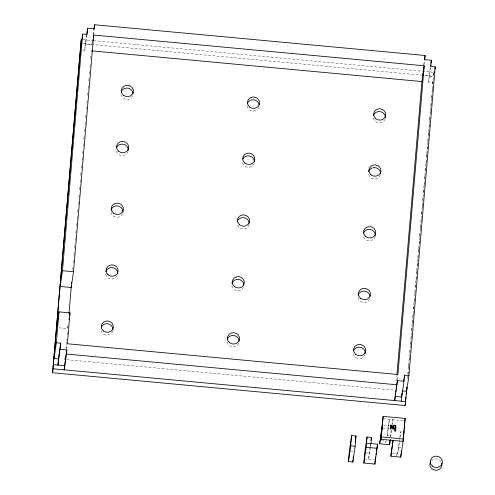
<?xml version="1.0" encoding="UTF-8"?>
<svg xmlns="http://www.w3.org/2000/svg" width="495" height="495" viewBox="0 0 495 495"><rect width="100%" height="100%" fill="white"/><g stroke="black" fill="none" stroke-linecap="round" stroke-linejoin="round"><path stroke-width="0.37" stroke-dasharray="2.48 1.86" d="M82.56 49.989L84.763 50.199L85.641 39.903M65.965 348.994L66.8 339.205M67.184 334.688L67.444 331.675M67.766 327.9L68.087 324.089M72.716 269.825L73.037 265.982M73.303 262.907L73.631 259.064M73.959 255.222L74.219 252.153M74.547 248.311L74.875 244.468M75.203 240.626L75.463 237.551M75.859 232.941L76.119 229.866M76.447 226.023L76.706 222.948M77.034 219.106L77.362 215.263M77.622 212.188L77.95 208.346M78.278 204.503L78.606 200.661M78.866 197.592L79.194 193.749M79.522 189.907L79.85 186.064M80.178 182.222L80.438 179.147M80.765 175.304L81.032 172.229M81.353 168.387L81.681 164.544M82.077 159.935L82.275 157.627M82.603 153.784L82.925 149.942M83.253 146.099L83.519 143.03M83.847 139.188L84.175 135.345M84.496 131.503L84.763 128.428M85.091 124.585L85.418 120.743M85.678 117.668L86.006 113.825M86.396 109.216L86.594 106.908M86.922 103.065L87.25 99.223M87.578 95.38L87.838 92.311M88.166 88.469L88.494 84.626M88.822 80.784L89.081 77.709M89.409 73.866L89.737 70.024M89.997 66.949L90.325 63.106M90.721 58.497L90.981 55.421M91.247 52.346L91.594 49.308M86.606 35.009L85.288 44.024L91.903 44.637L92.194 41.209M370.025 447.158L368.62 459.341L370.378 447.325M385.296 443.05L385.457 441.2M386.966 436.497L389.386 419.358L387.325 436.046M390.264 436.906L391.267 429.425M392.25 424.809L392.69 419.667L392.034 424.172M396.396 381.045L396.854 375.656M395.48 432.042L395.542 431.324L394.775 431.25L394.713 431.974L395.48 432.042L395.709 430.464M396.402 456.118L396.613 453.649M433.15 81.081L432.933 82.585L428.528 82.17L430.26 67.735M392.479 453.265L397.714 453.748L400.542 431.807L402.522 431.986M400.071 437.295L400.542 431.807M407.472 378.613L407.793 374.764M407.861 373.997L433.713 72.951M408.072 374.368L408.4 370.52M408.66 367.439L408.988 363.59M409.315 359.741L409.643 355.893M409.903 352.811L410.231 348.963M410.559 345.114L410.825 342.033M411.153 338.184L411.481 334.335M411.809 330.487L412.069 327.405M412.397 323.557L412.725 319.708M413.053 315.86L413.319 312.778M413.647 308.93L413.975 305.081M414.235 302L414.562 298.151M414.959 293.529L415.157 291.221M415.484 287.372L415.812 283.524M416.14 279.675L416.4 276.594M416.728 272.745L417.056 268.896M417.322 265.815L417.65 261.966M417.978 258.118L418.306 254.269M418.566 251.188L418.894 247.339M419.222 243.49L419.482 240.409M419.81 236.56L420.137 232.712M420.472 228.863L420.731 225.782M421.127 221.16L421.387 218.085M421.715 214.23L421.975 211.155M422.303 207.306L422.631 203.451M422.897 200.376L423.225 196.527M423.553 192.679L423.813 189.597M424.141 185.749L424.469 181.9M424.797 178.045L425.063 174.97M425.391 171.121L425.719 167.267M426.046 163.418L426.306 160.343M426.634 156.488L426.962 152.639M427.29 148.791L427.556 145.716M427.884 141.861L428.144 138.786M428.472 134.937L428.8 131.082M429.196 126.466L429.388 124.158M429.716 120.304L430.044 116.455M430.378 112.606L430.638 109.525M430.966 105.676L431.293 101.828M431.553 98.752L431.881 94.898M432.209 91.049L432.475 87.974M432.803 84.119L433.106 80.524M433.75 72.975L433.459 76.409L424.648 75.587M84.763 50.199L87.064 34.427M93.128 34.514L93.784 30.009M91.903 44.637L92.231 42.384M93.326 34.873L94.205 28.865M67.809 327.913L68.025 326.409M66.602 349.025L67.258 344.52M423.671 65.26L424.326 60.755M423.974 64.87L424.63 60.365M370.136 446.41L370.464 444.157M370.483 446.577L370.922 443.57M428.528 82.17L430.718 67.153M397.145 379.77L397.801 375.26M390.475 427.711L390.246 429.289L393.03 430.05L393.16 429.462M390.697 437.19L391.793 429.679M393.03 430.05L393.259 428.472M397.714 453.748L399.465 441.732M82.702 39.631L92.249 40.522M93.79 40.664L433.812 72.289M82.968 43.653L421.69 75.16M424.766 75.444L433.236 76.236M58.886 327.845L67.697 328.661M66.608 359.679L394.837 390.209M383.507 418.813L404.05 420.719M383.625 425.044L388.86 425.533M382.672 428.07L391.168 428.856M387.084 435.13L390.388 435.433M381.323 440.816L386.558 441.305M398.24 447.573L400.882 447.82M350.788 451.459L352.991 451.663M366.213 452.894L369.146 453.166M364.215 458.933L374.498 459.886M128.063 151.408A6.088 5.68 8.3 0 1 121.43 155.455A6.088 5.68 8.3 0 1 116.115 149.775M254.22 163.146A6.088 5.68 8.3 0 1 247.587 167.186A6.088 5.68 8.3 0 1 242.272 161.506M117.365 275.418A6.088 5.68 8.3 0 1 110.62 278.902A6.088 5.68 8.3 0 1 105.59 273.265M369.678 298.887A6.088 5.68 8.3 0 1 363.212 302.414A6.088 5.68 8.3 0 1 357.935 297.26M132.666 95.838A6.088 5.68 8.3 0 1 126.2 99.371A6.088 5.68 8.3 0 1 120.928 94.217M112.761 330.988A6.088 5.68 8.3 0 1 105.856 334.985A6.088 5.68 8.3 0 1 100.832 328.841M122.624 213.673A6.088 5.68 8.3 0 1 116.164 217.2A6.088 5.68 8.3 0 1 110.886 212.046M243.521 287.149A6.088 5.68 8.3 0 1 236.777 290.633A6.088 5.68 8.3 0 1 231.747 284.996M258.823 107.576A6.088 5.68 8.3 0 1 252.357 111.103A6.088 5.68 8.3 0 1 247.085 105.955M238.745 343.233A6.088 5.68 8.3 0 1 231.462 346.599A6.088 5.68 8.3 0 1 227.056 340.065M249.084 224.377A6.088 5.68 8.3 0 1 242.89 228.987A6.088 5.68 8.3 0 1 237.043 223.783M380.377 174.877A6.088 5.68 8.3 0 1 373.744 178.924A6.088 5.68 8.3 0 1 368.429 173.244M384.98 119.307A6.088 5.68 8.3 0 1 378.514 122.84A6.088 5.68 8.3 0 1 373.236 117.686M365.075 354.457A6.088 5.68 8.3 0 1 358.442 358.498A6.088 5.68 8.3 0 1 353.127 352.817M375.235 236.109A6.088 5.68 8.3 0 1 368.49 240.669A6.088 5.68 8.3 0 1 363.188 234.475M431.355 460.721A6.088 5.68 8.3 0 1 441.064 461.625"/><path stroke-width="0.74" d="M52.6 372.747L81.236 39.495L52.6 372.747L405.176 405.541L406.952 387.455M56.35 342.744L60.755 343.153L58.46 358.925L54.048 358.51L56.35 342.744L58.979 311.869L69.999 312.896L67.37 343.765L397.906 374.511L424.215 65.785L93.679 35.04L93.345 37.292M93.679 35.04L73.508 271.73L71.206 287.502L60.186 286.475L62.488 270.703L82.659 34.019L87.064 34.427L87.59 28.252L94.205 28.865L94.551 24.75L425.094 55.496L424.741 59.61L431.355 60.229L430.829 66.404L435.235 66.813L408.926 375.538L406.624 391.31L402.218 390.895M58.46 358.925L57.934 365.093L60.755 343.153M66.844 349.94L64.189 369.827L66.844 349.94L60.229 349.328M65.198 358.034L65.068 359.537L65.284 358.034M68.997 313.415L71.404 285.194M71.534 283.66L71.664 282.119M348.443 461.612L349.315 451.322L351.617 435.55L356.023 435.959L355.15 446.255L352.848 462.021L348.443 461.612L350.738 445.84L351.617 435.55M352.848 462.021L353.034 459.818M353.158 458.345L353.35 456.143M366.517 443.161L377.536 444.188L374.882 464.075L363.862 463.048L364.741 452.758L367.043 436.986L371.448 437.394L370.922 443.57M363.862 463.048L366.164 447.276L367.043 436.986M374.882 464.075L375.235 459.954M390.363 439.442L389.602 444.696L379.684 443.774L382.245 424.914M403.543 435.674L403.054 441.373L381.02 439.325L383.118 416.375L405.151 418.424L403.4 439.009L400.752 457.145L390.84 456.223L392.962 440.371M381.02 439.325L383.118 416.375M390.351 428.008L390.691 425.149L391.335 425.211L391.007 428.317M390.691 425.149L390.475 427.711L393.259 428.472L393.395 427.884M389.602 444.696L389.949 440.581M390.988 428.156L391.335 425.211M396.984 374.115L421.913 81.557L424.215 65.785M403.994 381.299L401.693 397.07L395.084 396.458L394.732 400.573L397.38 380.686L403.994 381.299L404.52 375.13L408.926 375.538M395.004 429.672L394.942 430.396L395.709 430.464L395.771 429.747L395.004 429.672L394.849 430.724M401.34 401.185L402.045 392.956M400.752 457.145L401.049 453.717M401.167 452.294L401.29 450.821M405.176 405.541L405.436 402.466M405.634 400.152L405.894 397.077M406.16 394.001L406.42 390.92M406.618 388.612L406.748 387.078M403.66 434.251L404.038 429.846M404.168 428.336L404.551 423.813M404.681 422.303L405.151 418.424M80.357 49.785L82.659 34.019M86.606 35.009L87.59 28.252M93.895 29.255L94.551 24.75M92.8 41.048L93.017 39.544M56.684 327.64L58.979 311.869M69.015 319.652L69.232 318.149M69.56 315.897L69.999 312.896M355.15 441.967L355.478 439.715M355.695 438.217L356.023 435.959M424.438 60L425.094 55.496M422.439 75.382L422.662 73.879M423.429 68.626L423.646 67.122M371.009 440.401L371.448 437.394M430.477 66.237L430.693 64.734M430.916 63.23L431.355 60.229M375.451 458.457L375.674 456.953M376.002 454.701L376.219 453.197M376.441 451.694L376.769 449.441M376.986 447.944L377.536 444.188M379.684 443.774L381.985 428.002M434.356 72.821L434.579 71.317M434.907 69.065L435.235 66.813M395.301 394.954L395.517 393.451M395.74 391.953L396.068 389.695M396.285 388.198L396.507 386.694M396.724 385.19L397.38 380.686M394.255 429.072L394.404 428.02L394.41 428.689A1.813 1.689 8.3 0 0 395.493 425.805M390.84 456.223L393.141 440.451M395.623 430.799L395.771 429.747M403.642 381.131L403.97 378.879M404.192 377.382L404.52 375.13M403.19 436.615L403.406 435.117M403.623 433.614L403.846 432.11M92.144 50.88L421.913 81.557M62.488 270.703L73.508 271.73M66.491 354.055L397.033 384.801M53.522 364.685L64.542 365.712M53.175 368.8L405.752 401.6M390.462 426.727L391.106 426.789M381.367 436.961L403.4 439.009M350.738 445.84L355.15 446.255M366.164 447.276L377.184 448.303M391.161 427.265L392.622 427.68M395.697 429.388A1.813 1.689 8.3 0 1 395.276 429.907M395.264 427.383A1.813 1.689 8.3 0 1 395.858 428.447M392.257 427.618A1.875 1.751 8.3 0 1 393.228 426.863M392.473 427.754A1.875 1.751 8.3 0 1 395.505 425.793M393.414 427.866A1.238 1.151 8.3 0 1 393.568 426.071A1.238 1.151 8.3 0 1 395.406 426.653A1.238 1.151 8.3 0 1 394.428 428.187M395.022 427.958A1.238 1.151 8.3 0 1 395.227 428.924M392.807 428.429A1.238 1.151 8.3 0 1 393.296 427.68M116.498 147.727A6.088 5.68 8.3 0 1 123.515 144.299A6.088 5.68 8.3 0 1 128.255 150.393M242.897 158.957A6.088 5.68 8.3 0 1 249.697 156.043A6.088 5.68 8.3 0 1 254.43 161.611M105.8 271.73A6.088 5.68 8.3 0 1 112.433 267.69A6.088 5.68 8.3 0 1 117.748 273.37M358.114 295.199A6.088 5.68 8.3 0 1 364.469 291.128A6.088 5.68 8.3 0 1 370.031 296.313M121.102 92.157A6.088 5.68 8.3 0 1 127.735 88.116A6.088 5.68 8.3 0 1 133.05 93.796M101.197 327.3A6.088 5.68 8.3 0 1 107.941 323.823A6.088 5.68 8.3 0 1 112.971 329.453M111.059 209.985A6.088 5.68 8.3 0 1 117.965 205.988A6.088 5.68 8.3 0 1 122.995 212.138M231.957 283.468A6.088 5.68 8.3 0 1 238.59 279.421A6.088 5.68 8.3 0 1 243.905 285.101M247.259 103.894A6.088 5.68 8.3 0 1 253.613 99.817A6.088 5.68 8.3 0 1 259.176 105.002M227.353 339.038A6.088 5.68 8.3 0 1 234.098 335.554A6.088 5.68 8.3 0 1 239.128 341.191M237.396 221.209A6.088 5.68 8.3 0 1 244.14 217.726A6.088 5.68 8.3 0 1 249.171 223.356M368.633 171.709A6.088 5.68 8.3 0 1 375.272 167.669A6.088 5.68 8.3 0 1 380.587 173.349M373.416 115.626A6.088 5.68 8.3 0 1 380.321 111.629A6.088 5.68 8.3 0 1 385.345 117.773M353.51 350.769A6.088 5.68 8.3 0 1 360.527 347.341A6.088 5.68 8.3 0 1 365.267 353.436M363.553 232.941A6.088 5.68 8.3 0 1 370.563 229.513A6.088 5.68 8.3 0 1 375.303 235.608M441.769 463.116A6.088 5.68 8.3 0 1 435.439 470.225A6.088 5.68 8.3 0 1 430.409 462.058M118.713 151.371A6.088 5.68 8.3 0 0 128.589 148.135A6.088 5.68 8.3 0 0 120.489 141.694A6.088 5.68 8.3 0 0 118.713 151.371M244.87 163.103A6.088 5.68 8.3 0 0 254.746 159.873A6.088 5.68 8.3 0 0 246.646 153.431A6.088 5.68 8.3 0 0 244.87 163.103M108.188 274.861A6.088 5.68 8.3 0 0 118.064 271.625A6.088 5.68 8.3 0 0 109.964 265.184A6.088 5.68 8.3 0 0 108.188 274.861M360.502 298.33A6.088 5.68 8.3 0 0 370.378 295.094A6.088 5.68 8.3 0 0 362.278 288.653A6.088 5.68 8.3 0 0 360.502 298.33M123.49 95.288A6.088 5.68 8.3 0 0 133.365 92.051A6.088 5.68 8.3 0 0 125.266 85.61A6.088 5.68 8.3 0 0 123.49 95.288M103.412 330.945A6.088 5.68 8.3 0 0 113.287 327.715A6.088 5.68 8.3 0 0 105.188 321.267A6.088 5.68 8.3 0 0 103.412 330.945M113.454 213.116A6.088 5.68 8.3 0 0 123.329 209.88A6.088 5.68 8.3 0 0 115.23 203.439A6.088 5.68 8.3 0 0 113.454 213.116M234.345 286.593A6.088 5.68 8.3 0 0 244.221 283.363A6.088 5.68 8.3 0 0 236.121 276.922A6.088 5.68 8.3 0 0 234.345 286.593M249.647 107.019A6.088 5.68 8.3 0 0 259.522 103.789A6.088 5.68 8.3 0 0 251.423 97.342A6.088 5.68 8.3 0 0 249.647 107.019M229.569 342.682A6.088 5.68 8.3 0 0 239.444 339.446A6.088 5.68 8.3 0 0 231.344 333.005A6.088 5.68 8.3 0 0 229.569 342.682M239.611 224.848A6.088 5.68 8.3 0 0 249.486 221.618A6.088 5.68 8.3 0 0 241.381 215.177A6.088 5.68 8.3 0 0 239.611 224.848M371.027 174.84A6.088 5.68 8.3 0 0 380.903 171.604A6.088 5.68 8.3 0 0 372.803 165.163A6.088 5.68 8.3 0 0 371.027 174.84M375.804 118.757A6.088 5.68 8.3 0 0 385.679 115.521A6.088 5.68 8.3 0 0 377.58 109.079A6.088 5.68 8.3 0 0 375.804 118.757M355.726 354.414A6.088 5.68 8.3 0 0 365.601 351.184A6.088 5.68 8.3 0 0 357.501 344.737A6.088 5.68 8.3 0 0 355.726 354.414M365.762 236.585A6.088 5.68 8.3 0 0 375.637 233.349A6.088 5.68 8.3 0 0 367.538 226.908A6.088 5.68 8.3 0 0 365.762 236.585M432.525 466.179A6.088 5.68 8.3 0 0 442.332 462.769A6.088 5.68 8.3 0 0 434.109 456.464A6.088 5.68 8.3 0 0 432.525 466.179"/></g></svg>
